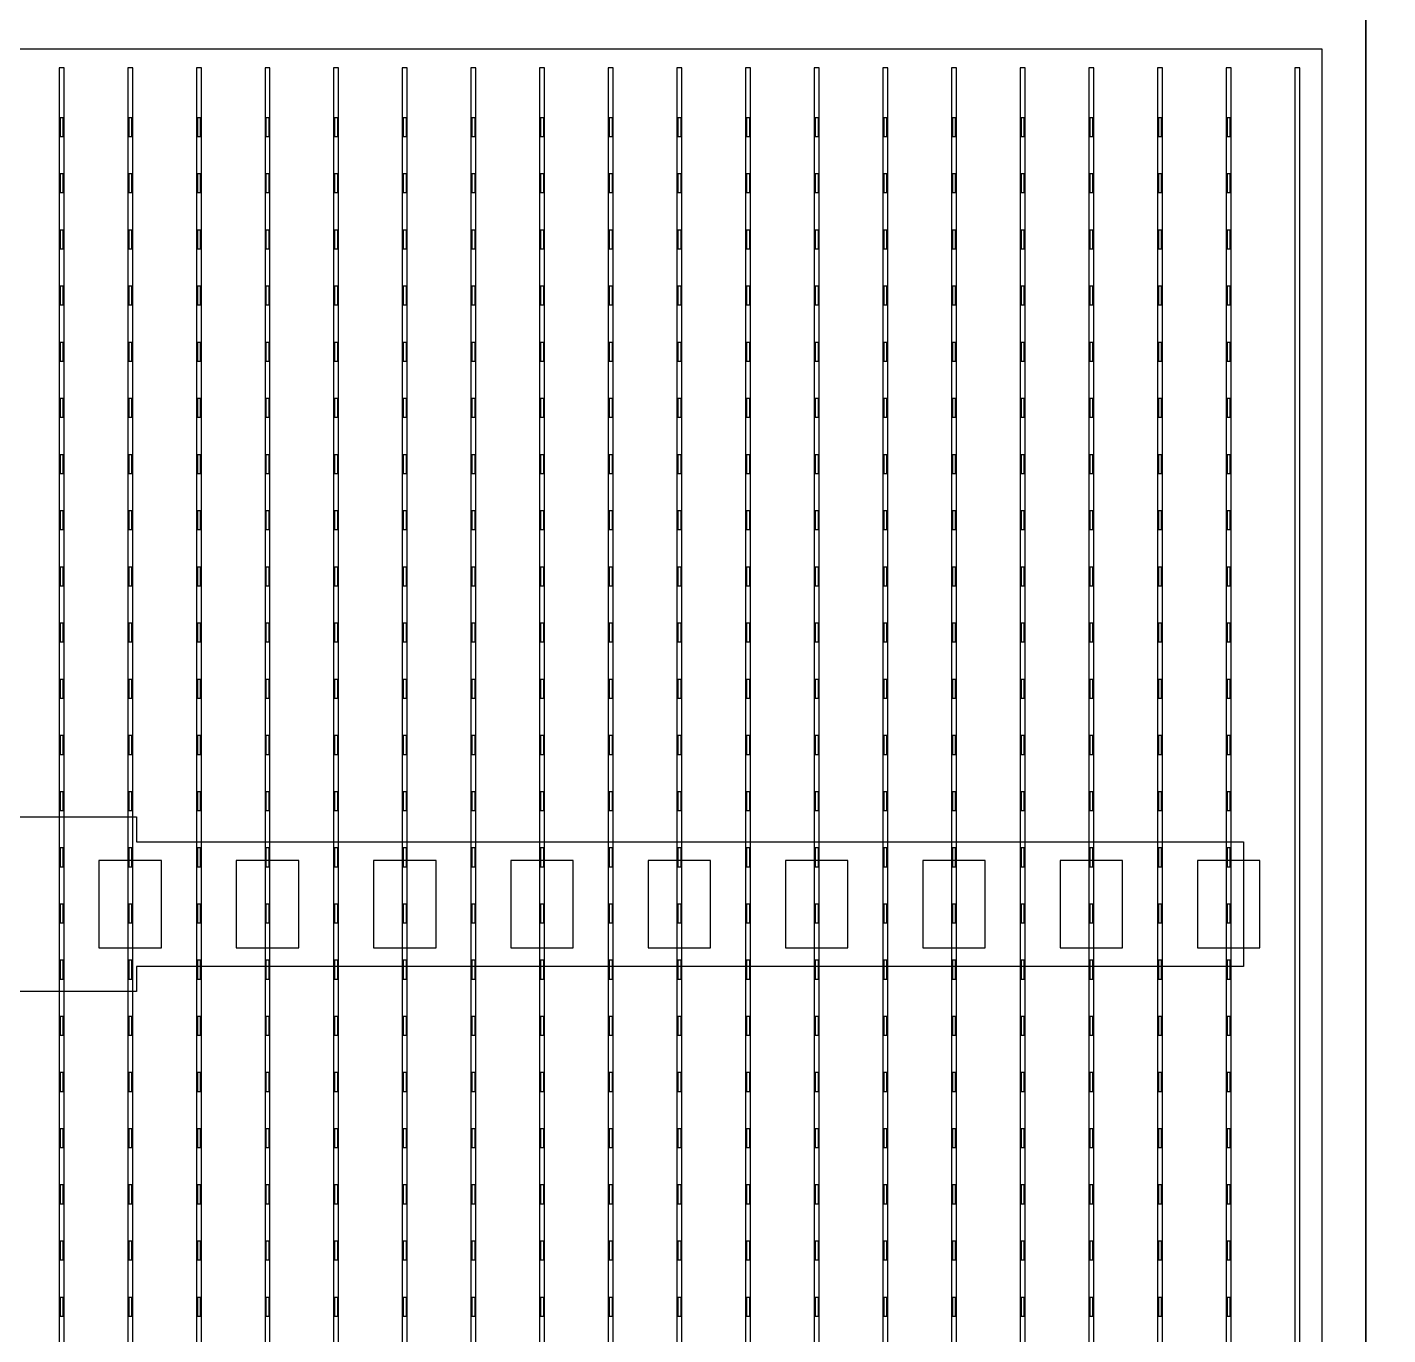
# Model space of a CAD drawing. Header units: millimetres. Extents: x -18 to 142, y -7 to 153.
# Drawn here: x 93.25 to 104.14, y 51.55 to 62.02 of the extents above; entities that cross this region are included whole.
import ezdxf

# ---------------------------------------------------------------- set-up
doc = ezdxf.new("R2010")
doc.units = ezdxf.units.MM
for name, color, linetype in [('BUSBARS', 3, 'Continuous'), ('CELLS', 5, 'Continuous'), ('CONTACT_PADS', 2, 'Continuous'), ('DICING', 4, 'Continuous'), ('FINGERS', 1, 'Continuous'), ('INSULATION', 2, 'Continuous')]:
    doc.layers.add(name, color=color, linetype=linetype)

msp = doc.modelspace()

# ---------------------------------------------------------------- linework, layer by layer
at = {"layer": 'BUSBARS'}
msp.add_lwpolyline([(102.99, 55.5), (102.99, 54.5), (94.12, 54.5), (94.12, 54.3), (92.92, 54.3), (92.92, 54.5), (84.05, 54.5), (84.05, 55.5), (92.92, 55.5), (92.92, 55.7), (94.12, 55.7), (94.12, 55.5), (102.99, 55.5)], close=True, dxfattribs=at)
at = {"layer": 'CELLS'}
for points in [[(103.97, 41.3), (103.97, 62.2), (83.07, 62.2), (83.07, 41.3), (103.97, 41.3)], [(124.87, 41.3), (124.87, 62.2), (103.97, 62.2), (103.97, 41.3), (124.87, 41.3)]]:
    msp.add_lwpolyline(points, close=True, dxfattribs=at)
at = {"layer": 'CONTACT_PADS'}
for points in [[(93.533, 61.15), (93.533, 61.3), (93.508, 61.3), (93.508, 61.15), (93.533, 61.15)], [(94.083, 61.15), (94.083, 61.3), (94.058, 61.3), (94.058, 61.15), (94.083, 61.15)], [(94.633, 61.15), (94.633, 61.3), (94.608, 61.3), (94.608, 61.15), (94.633, 61.15)], [(95.183, 61.15), (95.183, 61.3), (95.158, 61.3), (95.158, 61.15), (95.183, 61.15)], [(95.733, 61.15), (95.733, 61.3), (95.708, 61.3), (95.708, 61.15), (95.733, 61.15)], [(96.283, 61.15), (96.283, 61.3), (96.258, 61.3), (96.258, 61.15), (96.283, 61.15)], [(96.833, 61.15), (96.833, 61.3), (96.808, 61.3), (96.808, 61.15), (96.833, 61.15)], [(97.383, 61.15), (97.383, 61.3), (97.358, 61.3), (97.358, 61.15), (97.383, 61.15)], [(97.933, 61.15), (97.933, 61.3), (97.908, 61.3), (97.908, 61.15), (97.933, 61.15)], [(98.483, 61.15), (98.483, 61.3), (98.458, 61.3), (98.458, 61.15), (98.483, 61.15)], [(99.033, 61.15), (99.033, 61.3), (99.008, 61.3), (99.008, 61.15), (99.033, 61.15)], [(99.583, 61.15), (99.583, 61.3), (99.558, 61.3), (99.558, 61.15), (99.583, 61.15)], [(100.133, 61.15), (100.133, 61.3), (100.108, 61.3), (100.108, 61.15), (100.133, 61.15)], [(100.683, 61.15), (100.683, 61.3), (100.658, 61.3), (100.658, 61.15), (100.683, 61.15)], [(101.233, 61.15), (101.233, 61.3), (101.208, 61.3), (101.208, 61.15), (101.233, 61.15)], [(101.783, 61.15), (101.783, 61.3), (101.758, 61.3), (101.758, 61.15), (101.783, 61.15)], [(102.333, 61.15), (102.333, 61.3), (102.308, 61.3), (102.308, 61.15), (102.333, 61.15)], [(102.883, 61.15), (102.883, 61.3), (102.858, 61.3), (102.858, 61.15), (102.883, 61.15)], [(93.533, 60.7), (93.533, 60.85), (93.508, 60.85), (93.508, 60.7), (93.533, 60.7)], [(94.083, 60.7), (94.083, 60.85), (94.058, 60.85), (94.058, 60.7), (94.083, 60.7)], [(94.633, 60.7), (94.633, 60.85), (94.608, 60.85), (94.608, 60.7), (94.633, 60.7)], [(95.183, 60.7), (95.183, 60.85), (95.158, 60.85), (95.158, 60.7), (95.183, 60.7)], [(95.733, 60.7), (95.733, 60.85), (95.708, 60.85), (95.708, 60.7), (95.733, 60.7)], [(96.283, 60.7), (96.283, 60.85), (96.258, 60.85), (96.258, 60.7), (96.283, 60.7)], [(96.833, 60.7), (96.833, 60.85), (96.808, 60.85), (96.808, 60.7), (96.833, 60.7)], [(97.383, 60.7), (97.383, 60.85), (97.358, 60.85), (97.358, 60.7), (97.383, 60.7)], [(97.933, 60.7), (97.933, 60.85), (97.908, 60.85), (97.908, 60.7), (97.933, 60.7)], [(98.483, 60.7), (98.483, 60.85), (98.458, 60.85), (98.458, 60.7), (98.483, 60.7)], [(99.033, 60.7), (99.033, 60.85), (99.008, 60.85), (99.008, 60.7), (99.033, 60.7)], [(99.583, 60.7), (99.583, 60.85), (99.558, 60.85), (99.558, 60.7), (99.583, 60.7)], [(100.133, 60.7), (100.133, 60.85), (100.108, 60.85), (100.108, 60.7), (100.133, 60.7)], [(100.683, 60.7), (100.683, 60.85), (100.658, 60.85), (100.658, 60.7), (100.683, 60.7)], [(101.233, 60.7), (101.233, 60.85), (101.208, 60.85), (101.208, 60.7), (101.233, 60.7)], [(101.783, 60.7), (101.783, 60.85), (101.758, 60.85), (101.758, 60.7), (101.783, 60.7)], [(102.333, 60.7), (102.333, 60.85), (102.308, 60.85), (102.308, 60.7), (102.333, 60.7)], [(102.883, 60.7), (102.883, 60.85), (102.858, 60.85), (102.858, 60.7), (102.883, 60.7)], [(93.533, 60.25), (93.533, 60.4), (93.508, 60.4), (93.508, 60.25), (93.533, 60.25)], [(94.083, 60.25), (94.083, 60.4), (94.058, 60.4), (94.058, 60.25), (94.083, 60.25)], [(94.633, 60.25), (94.633, 60.4), (94.608, 60.4), (94.608, 60.25), (94.633, 60.25)], [(95.183, 60.25), (95.183, 60.4), (95.158, 60.4), (95.158, 60.25), (95.183, 60.25)], [(95.733, 60.25), (95.733, 60.4), (95.708, 60.4), (95.708, 60.25), (95.733, 60.25)], [(96.283, 60.25), (96.283, 60.4), (96.258, 60.4), (96.258, 60.25), (96.283, 60.25)], [(96.833, 60.25), (96.833, 60.4), (96.808, 60.4), (96.808, 60.25), (96.833, 60.25)], [(97.383, 60.25), (97.383, 60.4), (97.358, 60.4), (97.358, 60.25), (97.383, 60.25)], [(97.933, 60.25), (97.933, 60.4), (97.908, 60.4), (97.908, 60.25), (97.933, 60.25)], [(98.483, 60.25), (98.483, 60.4), (98.458, 60.4), (98.458, 60.25), (98.483, 60.25)], [(99.033, 60.25), (99.033, 60.4), (99.008, 60.4), (99.008, 60.25), (99.033, 60.25)], [(99.583, 60.25), (99.583, 60.4), (99.558, 60.4), (99.558, 60.25), (99.583, 60.25)], [(100.133, 60.25), (100.133, 60.4), (100.108, 60.4), (100.108, 60.25), (100.133, 60.25)], [(100.683, 60.25), (100.683, 60.4), (100.658, 60.4), (100.658, 60.25), (100.683, 60.25)], [(101.233, 60.25), (101.233, 60.4), (101.208, 60.4), (101.208, 60.25), (101.233, 60.25)], [(101.783, 60.25), (101.783, 60.4), (101.758, 60.4), (101.758, 60.25), (101.783, 60.25)], [(102.333, 60.25), (102.333, 60.4), (102.308, 60.4), (102.308, 60.25), (102.333, 60.25)], [(102.883, 60.25), (102.883, 60.4), (102.858, 60.4), (102.858, 60.25), (102.883, 60.25)], [(93.533, 59.8), (93.533, 59.95), (93.508, 59.95), (93.508, 59.8), (93.533, 59.8)], [(94.083, 59.8), (94.083, 59.95), (94.058, 59.95), (94.058, 59.8), (94.083, 59.8)], [(94.633, 59.8), (94.633, 59.95), (94.608, 59.95), (94.608, 59.8), (94.633, 59.8)], [(95.183, 59.8), (95.183, 59.95), (95.158, 59.95), (95.158, 59.8), (95.183, 59.8)], [(95.733, 59.8), (95.733, 59.95), (95.708, 59.95), (95.708, 59.8), (95.733, 59.8)], [(96.283, 59.8), (96.283, 59.95), (96.258, 59.95), (96.258, 59.8), (96.283, 59.8)], [(96.833, 59.8), (96.833, 59.95), (96.808, 59.95), (96.808, 59.8), (96.833, 59.8)], [(97.383, 59.8), (97.383, 59.95), (97.358, 59.95), (97.358, 59.8), (97.383, 59.8)], [(97.933, 59.8), (97.933, 59.95), (97.908, 59.95), (97.908, 59.8), (97.933, 59.8)], [(98.483, 59.8), (98.483, 59.95), (98.458, 59.95), (98.458, 59.8), (98.483, 59.8)], [(99.033, 59.8), (99.033, 59.95), (99.008, 59.95), (99.008, 59.8), (99.033, 59.8)], [(99.583, 59.8), (99.583, 59.95), (99.558, 59.95), (99.558, 59.8), (99.583, 59.8)], [(100.133, 59.8), (100.133, 59.95), (100.108, 59.95), (100.108, 59.8), (100.133, 59.8)], [(100.683, 59.8), (100.683, 59.95), (100.658, 59.95), (100.658, 59.8), (100.683, 59.8)], [(101.233, 59.8), (101.233, 59.95), (101.208, 59.95), (101.208, 59.8), (101.233, 59.8)], [(101.783, 59.8), (101.783, 59.95), (101.758, 59.95), (101.758, 59.8), (101.783, 59.8)], [(102.333, 59.8), (102.333, 59.95), (102.308, 59.95), (102.308, 59.8), (102.333, 59.8)], [(102.883, 59.8), (102.883, 59.95), (102.858, 59.95), (102.858, 59.8), (102.883, 59.8)], [(93.533, 59.35), (93.533, 59.5), (93.508, 59.5), (93.508, 59.35), (93.533, 59.35)], [(94.083, 59.35), (94.083, 59.5), (94.058, 59.5), (94.058, 59.35), (94.083, 59.35)], [(94.633, 59.35), (94.633, 59.5), (94.608, 59.5), (94.608, 59.35), (94.633, 59.35)], [(95.183, 59.35), (95.183, 59.5), (95.158, 59.5), (95.158, 59.35), (95.183, 59.35)], [(95.733, 59.35), (95.733, 59.5), (95.708, 59.5), (95.708, 59.35), (95.733, 59.35)], [(96.283, 59.35), (96.283, 59.5), (96.258, 59.5), (96.258, 59.35), (96.283, 59.35)], [(96.833, 59.35), (96.833, 59.5), (96.808, 59.5), (96.808, 59.35), (96.833, 59.35)], [(97.383, 59.35), (97.383, 59.5), (97.358, 59.5), (97.358, 59.35), (97.383, 59.35)], [(97.933, 59.35), (97.933, 59.5), (97.908, 59.5), (97.908, 59.35), (97.933, 59.35)], [(98.483, 59.35), (98.483, 59.5), (98.458, 59.5), (98.458, 59.35), (98.483, 59.35)], [(99.033, 59.35), (99.033, 59.5), (99.008, 59.5), (99.008, 59.35), (99.033, 59.35)], [(99.583, 59.35), (99.583, 59.5), (99.558, 59.5), (99.558, 59.35), (99.583, 59.35)], [(100.133, 59.35), (100.133, 59.5), (100.108, 59.5), (100.108, 59.35), (100.133, 59.35)], [(100.683, 59.35), (100.683, 59.5), (100.658, 59.5), (100.658, 59.35), (100.683, 59.35)], [(101.233, 59.35), (101.233, 59.5), (101.208, 59.5), (101.208, 59.35), (101.233, 59.35)], [(101.783, 59.35), (101.783, 59.5), (101.758, 59.5), (101.758, 59.35), (101.783, 59.35)], [(102.333, 59.35), (102.333, 59.5), (102.308, 59.5), (102.308, 59.35), (102.333, 59.35)], [(102.883, 59.35), (102.883, 59.5), (102.858, 59.5), (102.858, 59.35), (102.883, 59.35)], [(93.533, 58.9), (93.533, 59.05), (93.508, 59.05), (93.508, 58.9), (93.533, 58.9)], [(94.083, 58.9), (94.083, 59.05), (94.058, 59.05), (94.058, 58.9), (94.083, 58.9)], [(94.633, 58.9), (94.633, 59.05), (94.608, 59.05), (94.608, 58.9), (94.633, 58.9)], [(95.183, 58.9), (95.183, 59.05), (95.158, 59.05), (95.158, 58.9), (95.183, 58.9)], [(95.733, 58.9), (95.733, 59.05), (95.708, 59.05), (95.708, 58.9), (95.733, 58.9)], [(96.283, 58.9), (96.283, 59.05), (96.258, 59.05), (96.258, 58.9), (96.283, 58.9)], [(96.833, 58.9), (96.833, 59.05), (96.808, 59.05), (96.808, 58.9), (96.833, 58.9)], [(97.383, 58.9), (97.383, 59.05), (97.358, 59.05), (97.358, 58.9), (97.383, 58.9)], [(97.933, 58.9), (97.933, 59.05), (97.908, 59.05), (97.908, 58.9), (97.933, 58.9)], [(98.483, 58.9), (98.483, 59.05), (98.458, 59.05), (98.458, 58.9), (98.483, 58.9)], [(99.033, 58.9), (99.033, 59.05), (99.008, 59.05), (99.008, 58.9), (99.033, 58.9)], [(99.583, 58.9), (99.583, 59.05), (99.558, 59.05), (99.558, 58.9), (99.583, 58.9)], [(100.133, 58.9), (100.133, 59.05), (100.108, 59.05), (100.108, 58.9), (100.133, 58.9)], [(100.683, 58.9), (100.683, 59.05), (100.658, 59.05), (100.658, 58.9), (100.683, 58.9)], [(101.233, 58.9), (101.233, 59.05), (101.208, 59.05), (101.208, 58.9), (101.233, 58.9)], [(101.783, 58.9), (101.783, 59.05), (101.758, 59.05), (101.758, 58.9), (101.783, 58.9)], [(102.333, 58.9), (102.333, 59.05), (102.308, 59.05), (102.308, 58.9), (102.333, 58.9)], [(102.883, 58.9), (102.883, 59.05), (102.858, 59.05), (102.858, 58.9), (102.883, 58.9)], [(93.533, 58.45), (93.533, 58.6), (93.508, 58.6), (93.508, 58.45), (93.533, 58.45)], [(94.083, 58.45), (94.083, 58.6), (94.058, 58.6), (94.058, 58.45), (94.083, 58.45)], [(94.633, 58.45), (94.633, 58.6), (94.608, 58.6), (94.608, 58.45), (94.633, 58.45)], [(95.183, 58.45), (95.183, 58.6), (95.158, 58.6), (95.158, 58.45), (95.183, 58.45)], [(95.733, 58.45), (95.733, 58.6), (95.708, 58.6), (95.708, 58.45), (95.733, 58.45)], [(96.283, 58.45), (96.283, 58.6), (96.258, 58.6), (96.258, 58.45), (96.283, 58.45)], [(96.833, 58.45), (96.833, 58.6), (96.808, 58.6), (96.808, 58.45), (96.833, 58.45)], [(97.383, 58.45), (97.383, 58.6), (97.358, 58.6), (97.358, 58.45), (97.383, 58.45)], [(97.933, 58.45), (97.933, 58.6), (97.908, 58.6), (97.908, 58.45), (97.933, 58.45)], [(98.483, 58.45), (98.483, 58.6), (98.458, 58.6), (98.458, 58.45), (98.483, 58.45)], [(99.033, 58.45), (99.033, 58.6), (99.008, 58.6), (99.008, 58.45), (99.033, 58.45)], [(99.583, 58.45), (99.583, 58.6), (99.558, 58.6), (99.558, 58.45), (99.583, 58.45)], [(100.133, 58.45), (100.133, 58.6), (100.108, 58.6), (100.108, 58.45), (100.133, 58.45)], [(100.683, 58.45), (100.683, 58.6), (100.658, 58.6), (100.658, 58.45), (100.683, 58.45)], [(101.233, 58.45), (101.233, 58.6), (101.208, 58.6), (101.208, 58.45), (101.233, 58.45)], [(101.783, 58.45), (101.783, 58.6), (101.758, 58.6), (101.758, 58.45), (101.783, 58.45)], [(102.333, 58.45), (102.333, 58.6), (102.308, 58.6), (102.308, 58.45), (102.333, 58.45)], [(102.883, 58.45), (102.883, 58.6), (102.858, 58.6), (102.858, 58.45), (102.883, 58.45)], [(93.533, 58), (93.533, 58.15), (93.508, 58.15), (93.508, 58), (93.533, 58)], [(94.083, 58), (94.083, 58.15), (94.058, 58.15), (94.058, 58), (94.083, 58)], [(94.633, 58), (94.633, 58.15), (94.608, 58.15), (94.608, 58), (94.633, 58)], [(95.183, 58), (95.183, 58.15), (95.158, 58.15), (95.158, 58), (95.183, 58)], [(95.733, 58), (95.733, 58.15), (95.708, 58.15), (95.708, 58), (95.733, 58)], [(96.283, 58), (96.283, 58.15), (96.258, 58.15), (96.258, 58), (96.283, 58)], [(96.833, 58), (96.833, 58.15), (96.808, 58.15), (96.808, 58), (96.833, 58)], [(97.383, 58), (97.383, 58.15), (97.358, 58.15), (97.358, 58), (97.383, 58)], [(97.933, 58), (97.933, 58.15), (97.908, 58.15), (97.908, 58), (97.933, 58)], [(98.483, 58), (98.483, 58.15), (98.458, 58.15), (98.458, 58), (98.483, 58)], [(99.033, 58), (99.033, 58.15), (99.008, 58.15), (99.008, 58), (99.033, 58)], [(99.583, 58), (99.583, 58.15), (99.558, 58.15), (99.558, 58), (99.583, 58)], [(100.133, 58), (100.133, 58.15), (100.108, 58.15), (100.108, 58), (100.133, 58)], [(100.683, 58), (100.683, 58.15), (100.658, 58.15), (100.658, 58), (100.683, 58)], [(101.233, 58), (101.233, 58.15), (101.208, 58.15), (101.208, 58), (101.233, 58)], [(101.783, 58), (101.783, 58.15), (101.758, 58.15), (101.758, 58), (101.783, 58)], [(102.333, 58), (102.333, 58.15), (102.308, 58.15), (102.308, 58), (102.333, 58)], [(102.883, 58), (102.883, 58.15), (102.858, 58.15), (102.858, 58), (102.883, 58)], [(93.533, 57.55), (93.533, 57.7), (93.508, 57.7), (93.508, 57.55), (93.533, 57.55)], [(94.083, 57.55), (94.083, 57.7), (94.058, 57.7), (94.058, 57.55), (94.083, 57.55)], [(94.633, 57.55), (94.633, 57.7), (94.608, 57.7), (94.608, 57.55), (94.633, 57.55)], [(95.183, 57.55), (95.183, 57.7), (95.158, 57.7), (95.158, 57.55), (95.183, 57.55)], [(95.733, 57.55), (95.733, 57.7), (95.708, 57.7), (95.708, 57.55), (95.733, 57.55)], [(96.283, 57.55), (96.283, 57.7), (96.258, 57.7), (96.258, 57.55), (96.283, 57.55)], [(96.833, 57.55), (96.833, 57.7), (96.808, 57.7), (96.808, 57.55), (96.833, 57.55)], [(97.383, 57.55), (97.383, 57.7), (97.358, 57.7), (97.358, 57.55), (97.383, 57.55)], [(97.933, 57.55), (97.933, 57.7), (97.908, 57.7), (97.908, 57.55), (97.933, 57.55)], [(98.483, 57.55), (98.483, 57.7), (98.458, 57.7), (98.458, 57.55), (98.483, 57.55)], [(99.033, 57.55), (99.033, 57.7), (99.008, 57.7), (99.008, 57.55), (99.033, 57.55)], [(99.583, 57.55), (99.583, 57.7), (99.558, 57.7), (99.558, 57.55), (99.583, 57.55)], [(100.133, 57.55), (100.133, 57.7), (100.108, 57.7), (100.108, 57.55), (100.133, 57.55)], [(100.683, 57.55), (100.683, 57.7), (100.658, 57.7), (100.658, 57.55), (100.683, 57.55)], [(101.233, 57.55), (101.233, 57.7), (101.208, 57.7), (101.208, 57.55), (101.233, 57.55)], [(101.783, 57.55), (101.783, 57.7), (101.758, 57.7), (101.758, 57.55), (101.783, 57.55)], [(102.333, 57.55), (102.333, 57.7), (102.308, 57.7), (102.308, 57.55), (102.333, 57.55)], [(102.883, 57.55), (102.883, 57.7), (102.858, 57.7), (102.858, 57.55), (102.883, 57.55)], [(93.533, 57.1), (93.533, 57.25), (93.508, 57.25), (93.508, 57.1), (93.533, 57.1)], [(94.083, 57.1), (94.083, 57.25), (94.058, 57.25), (94.058, 57.1), (94.083, 57.1)], [(94.633, 57.1), (94.633, 57.25), (94.608, 57.25), (94.608, 57.1), (94.633, 57.1)], [(95.183, 57.1), (95.183, 57.25), (95.158, 57.25), (95.158, 57.1), (95.183, 57.1)], [(95.733, 57.1), (95.733, 57.25), (95.708, 57.25), (95.708, 57.1), (95.733, 57.1)], [(96.283, 57.1), (96.283, 57.25), (96.258, 57.25), (96.258, 57.1), (96.283, 57.1)], [(96.833, 57.1), (96.833, 57.25), (96.808, 57.25), (96.808, 57.1), (96.833, 57.1)], [(97.383, 57.1), (97.383, 57.25), (97.358, 57.25), (97.358, 57.1), (97.383, 57.1)], [(97.933, 57.1), (97.933, 57.25), (97.908, 57.25), (97.908, 57.1), (97.933, 57.1)], [(98.483, 57.1), (98.483, 57.25), (98.458, 57.25), (98.458, 57.1), (98.483, 57.1)], [(99.033, 57.1), (99.033, 57.25), (99.008, 57.25), (99.008, 57.1), (99.033, 57.1)], [(99.583, 57.1), (99.583, 57.25), (99.558, 57.25), (99.558, 57.1), (99.583, 57.1)], [(100.133, 57.1), (100.133, 57.25), (100.108, 57.25), (100.108, 57.1), (100.133, 57.1)], [(100.683, 57.1), (100.683, 57.25), (100.658, 57.25), (100.658, 57.1), (100.683, 57.1)], [(101.233, 57.1), (101.233, 57.25), (101.208, 57.25), (101.208, 57.1), (101.233, 57.1)], [(101.783, 57.1), (101.783, 57.25), (101.758, 57.25), (101.758, 57.1), (101.783, 57.1)], [(102.333, 57.1), (102.333, 57.25), (102.308, 57.25), (102.308, 57.1), (102.333, 57.1)], [(102.883, 57.1), (102.883, 57.25), (102.858, 57.25), (102.858, 57.1), (102.883, 57.1)], [(93.533, 56.65), (93.533, 56.8), (93.508, 56.8), (93.508, 56.65), (93.533, 56.65)], [(94.083, 56.65), (94.083, 56.8), (94.058, 56.8), (94.058, 56.65), (94.083, 56.65)], [(94.633, 56.65), (94.633, 56.8), (94.608, 56.8), (94.608, 56.65), (94.633, 56.65)], [(95.183, 56.65), (95.183, 56.8), (95.158, 56.8), (95.158, 56.65), (95.183, 56.65)], [(95.733, 56.65), (95.733, 56.8), (95.708, 56.8), (95.708, 56.65), (95.733, 56.65)], [(96.283, 56.65), (96.283, 56.8), (96.258, 56.8), (96.258, 56.65), (96.283, 56.65)], [(96.833, 56.65), (96.833, 56.8), (96.808, 56.8), (96.808, 56.65), (96.833, 56.65)], [(97.383, 56.65), (97.383, 56.8), (97.358, 56.8), (97.358, 56.65), (97.383, 56.65)], [(97.933, 56.65), (97.933, 56.8), (97.908, 56.8), (97.908, 56.65), (97.933, 56.65)], [(98.483, 56.65), (98.483, 56.8), (98.458, 56.8), (98.458, 56.65), (98.483, 56.65)], [(99.033, 56.65), (99.033, 56.8), (99.008, 56.8), (99.008, 56.65), (99.033, 56.65)], [(99.583, 56.65), (99.583, 56.8), (99.558, 56.8), (99.558, 56.65), (99.583, 56.65)], [(100.133, 56.65), (100.133, 56.8), (100.108, 56.8), (100.108, 56.65), (100.133, 56.65)], [(100.683, 56.65), (100.683, 56.8), (100.658, 56.8), (100.658, 56.65), (100.683, 56.65)], [(101.233, 56.65), (101.233, 56.8), (101.208, 56.8), (101.208, 56.65), (101.233, 56.65)], [(101.783, 56.65), (101.783, 56.8), (101.758, 56.8), (101.758, 56.65), (101.783, 56.65)], [(102.333, 56.65), (102.333, 56.8), (102.308, 56.8), (102.308, 56.65), (102.333, 56.65)], [(102.883, 56.65), (102.883, 56.8), (102.858, 56.8), (102.858, 56.65), (102.883, 56.65)], [(93.533, 56.2), (93.533, 56.35), (93.508, 56.35), (93.508, 56.2), (93.533, 56.2)], [(94.083, 56.2), (94.083, 56.35), (94.058, 56.35), (94.058, 56.2), (94.083, 56.2)], [(94.633, 56.2), (94.633, 56.35), (94.608, 56.35), (94.608, 56.2), (94.633, 56.2)], [(95.183, 56.2), (95.183, 56.35), (95.158, 56.35), (95.158, 56.2), (95.183, 56.2)], [(95.733, 56.2), (95.733, 56.35), (95.708, 56.35), (95.708, 56.2), (95.733, 56.2)], [(96.283, 56.2), (96.283, 56.35), (96.258, 56.35), (96.258, 56.2), (96.283, 56.2)], [(96.833, 56.2), (96.833, 56.35), (96.808, 56.35), (96.808, 56.2), (96.833, 56.2)], [(97.383, 56.2), (97.383, 56.35), (97.358, 56.35), (97.358, 56.2), (97.383, 56.2)], [(97.933, 56.2), (97.933, 56.35), (97.908, 56.35), (97.908, 56.2), (97.933, 56.2)], [(98.483, 56.2), (98.483, 56.35), (98.458, 56.35), (98.458, 56.2), (98.483, 56.2)], [(99.033, 56.2), (99.033, 56.35), (99.008, 56.35), (99.008, 56.2), (99.033, 56.2)], [(99.583, 56.2), (99.583, 56.35), (99.558, 56.35), (99.558, 56.2), (99.583, 56.2)], [(100.133, 56.2), (100.133, 56.35), (100.108, 56.35), (100.108, 56.2), (100.133, 56.2)], [(100.683, 56.2), (100.683, 56.35), (100.658, 56.35), (100.658, 56.2), (100.683, 56.2)], [(101.233, 56.2), (101.233, 56.35), (101.208, 56.35), (101.208, 56.2), (101.233, 56.2)], [(101.783, 56.2), (101.783, 56.35), (101.758, 56.35), (101.758, 56.2), (101.783, 56.2)], [(102.333, 56.2), (102.333, 56.35), (102.308, 56.35), (102.308, 56.2), (102.333, 56.2)], [(102.883, 56.2), (102.883, 56.35), (102.858, 56.35), (102.858, 56.2), (102.883, 56.2)], [(93.533, 55.75), (93.533, 55.9), (93.508, 55.9), (93.508, 55.75), (93.533, 55.75)], [(94.083, 55.75), (94.083, 55.9), (94.058, 55.9), (94.058, 55.75), (94.083, 55.75)], [(94.633, 55.75), (94.633, 55.9), (94.608, 55.9), (94.608, 55.75), (94.633, 55.75)], [(95.183, 55.75), (95.183, 55.9), (95.158, 55.9), (95.158, 55.75), (95.183, 55.75)], [(95.733, 55.75), (95.733, 55.9), (95.708, 55.9), (95.708, 55.75), (95.733, 55.75)], [(96.283, 55.75), (96.283, 55.9), (96.258, 55.9), (96.258, 55.75), (96.283, 55.75)], [(96.833, 55.75), (96.833, 55.9), (96.808, 55.9), (96.808, 55.75), (96.833, 55.75)], [(97.383, 55.75), (97.383, 55.9), (97.358, 55.9), (97.358, 55.75), (97.383, 55.75)], [(97.933, 55.75), (97.933, 55.9), (97.908, 55.9), (97.908, 55.75), (97.933, 55.75)], [(98.483, 55.75), (98.483, 55.9), (98.458, 55.9), (98.458, 55.75), (98.483, 55.75)], [(99.033, 55.75), (99.033, 55.9), (99.008, 55.9), (99.008, 55.75), (99.033, 55.75)], [(99.583, 55.75), (99.583, 55.9), (99.558, 55.9), (99.558, 55.75), (99.583, 55.75)], [(100.133, 55.75), (100.133, 55.9), (100.108, 55.9), (100.108, 55.75), (100.133, 55.75)], [(100.683, 55.75), (100.683, 55.9), (100.658, 55.9), (100.658, 55.75), (100.683, 55.75)], [(101.233, 55.75), (101.233, 55.9), (101.208, 55.9), (101.208, 55.75), (101.233, 55.75)], [(101.783, 55.75), (101.783, 55.9), (101.758, 55.9), (101.758, 55.75), (101.783, 55.75)], [(102.333, 55.75), (102.333, 55.9), (102.308, 55.9), (102.308, 55.75), (102.333, 55.75)], [(102.883, 55.75), (102.883, 55.9), (102.858, 55.9), (102.858, 55.75), (102.883, 55.75)], [(93.533, 55.3), (93.533, 55.45), (93.508, 55.45), (93.508, 55.3), (93.533, 55.3)], [(94.083, 55.3), (94.083, 55.45), (94.058, 55.45), (94.058, 55.3), (94.083, 55.3)], [(94.633, 55.3), (94.633, 55.45), (94.608, 55.45), (94.608, 55.3), (94.633, 55.3)], [(95.183, 55.3), (95.183, 55.45), (95.158, 55.45), (95.158, 55.3), (95.183, 55.3)], [(95.733, 55.3), (95.733, 55.45), (95.708, 55.45), (95.708, 55.3), (95.733, 55.3)], [(96.283, 55.3), (96.283, 55.45), (96.258, 55.45), (96.258, 55.3), (96.283, 55.3)], [(96.833, 55.3), (96.833, 55.45), (96.808, 55.45), (96.808, 55.3), (96.833, 55.3)], [(97.383, 55.3), (97.383, 55.45), (97.358, 55.45), (97.358, 55.3), (97.383, 55.3)], [(97.933, 55.3), (97.933, 55.45), (97.908, 55.45), (97.908, 55.3), (97.933, 55.3)], [(98.483, 55.3), (98.483, 55.45), (98.458, 55.45), (98.458, 55.3), (98.483, 55.3)], [(99.033, 55.3), (99.033, 55.45), (99.008, 55.45), (99.008, 55.3), (99.033, 55.3)], [(99.583, 55.3), (99.583, 55.45), (99.558, 55.45), (99.558, 55.3), (99.583, 55.3)], [(100.133, 55.3), (100.133, 55.45), (100.108, 55.45), (100.108, 55.3), (100.133, 55.3)], [(100.683, 55.3), (100.683, 55.45), (100.658, 55.45), (100.658, 55.3), (100.683, 55.3)], [(101.233, 55.3), (101.233, 55.45), (101.208, 55.45), (101.208, 55.3), (101.233, 55.3)], [(101.783, 55.3), (101.783, 55.45), (101.758, 55.45), (101.758, 55.3), (101.783, 55.3)], [(102.333, 55.3), (102.333, 55.45), (102.308, 55.45), (102.308, 55.3), (102.333, 55.3)], [(102.883, 55.3), (102.883, 55.45), (102.858, 55.45), (102.858, 55.3), (102.883, 55.3)], [(93.533, 54.85), (93.533, 55), (93.508, 55), (93.508, 54.85), (93.533, 54.85)], [(94.083, 54.85), (94.083, 55), (94.058, 55), (94.058, 54.85), (94.083, 54.85)], [(94.633, 54.85), (94.633, 55), (94.608, 55), (94.608, 54.85), (94.633, 54.85)], [(95.183, 54.85), (95.183, 55), (95.158, 55), (95.158, 54.85), (95.183, 54.85)], [(95.733, 54.85), (95.733, 55), (95.708, 55), (95.708, 54.85), (95.733, 54.85)], [(96.283, 54.85), (96.283, 55), (96.258, 55), (96.258, 54.85), (96.283, 54.85)], [(96.833, 54.85), (96.833, 55), (96.808, 55), (96.808, 54.85), (96.833, 54.85)], [(97.383, 54.85), (97.383, 55), (97.358, 55), (97.358, 54.85), (97.383, 54.85)], [(97.933, 54.85), (97.933, 55), (97.908, 55), (97.908, 54.85), (97.933, 54.85)], [(98.483, 54.85), (98.483, 55), (98.458, 55), (98.458, 54.85), (98.483, 54.85)], [(99.033, 54.85), (99.033, 55), (99.008, 55), (99.008, 54.85), (99.033, 54.85)], [(99.583, 54.85), (99.583, 55), (99.558, 55), (99.558, 54.85), (99.583, 54.85)], [(100.133, 54.85), (100.133, 55), (100.108, 55), (100.108, 54.85), (100.133, 54.85)], [(100.683, 54.85), (100.683, 55), (100.658, 55), (100.658, 54.85), (100.683, 54.85)], [(101.233, 54.85), (101.233, 55), (101.208, 55), (101.208, 54.85), (101.233, 54.85)], [(101.783, 54.85), (101.783, 55), (101.758, 55), (101.758, 54.85), (101.783, 54.85)], [(102.333, 54.85), (102.333, 55), (102.308, 55), (102.308, 54.85), (102.333, 54.85)], [(102.883, 54.85), (102.883, 55), (102.858, 55), (102.858, 54.85), (102.883, 54.85)], [(93.533, 54.4), (93.533, 54.55), (93.508, 54.55), (93.508, 54.4), (93.533, 54.4)], [(94.083, 54.4), (94.083, 54.55), (94.058, 54.55), (94.058, 54.4), (94.083, 54.4)], [(94.633, 54.4), (94.633, 54.55), (94.608, 54.55), (94.608, 54.4), (94.633, 54.4)], [(95.183, 54.4), (95.183, 54.55), (95.158, 54.55), (95.158, 54.4), (95.183, 54.4)], [(95.733, 54.4), (95.733, 54.55), (95.708, 54.55), (95.708, 54.4), (95.733, 54.4)], [(96.283, 54.4), (96.283, 54.55), (96.258, 54.55), (96.258, 54.4), (96.283, 54.4)], [(96.833, 54.4), (96.833, 54.55), (96.808, 54.55), (96.808, 54.4), (96.833, 54.4)], [(97.383, 54.4), (97.383, 54.55), (97.358, 54.55), (97.358, 54.4), (97.383, 54.4)], [(97.933, 54.4), (97.933, 54.55), (97.908, 54.55), (97.908, 54.4), (97.933, 54.4)], [(98.483, 54.4), (98.483, 54.55), (98.458, 54.55), (98.458, 54.4), (98.483, 54.4)], [(99.033, 54.4), (99.033, 54.55), (99.008, 54.55), (99.008, 54.4), (99.033, 54.4)], [(99.583, 54.4), (99.583, 54.55), (99.558, 54.55), (99.558, 54.4), (99.583, 54.4)], [(100.133, 54.4), (100.133, 54.55), (100.108, 54.55), (100.108, 54.4), (100.133, 54.4)], [(100.683, 54.4), (100.683, 54.55), (100.658, 54.55), (100.658, 54.4), (100.683, 54.4)], [(101.233, 54.4), (101.233, 54.55), (101.208, 54.55), (101.208, 54.4), (101.233, 54.4)], [(101.783, 54.4), (101.783, 54.55), (101.758, 54.55), (101.758, 54.4), (101.783, 54.4)], [(102.333, 54.4), (102.333, 54.55), (102.308, 54.55), (102.308, 54.4), (102.333, 54.4)], [(102.883, 54.4), (102.883, 54.55), (102.858, 54.55), (102.858, 54.4), (102.883, 54.4)], [(93.533, 53.95), (93.533, 54.1), (93.508, 54.1), (93.508, 53.95), (93.533, 53.95)], [(94.083, 53.95), (94.083, 54.1), (94.058, 54.1), (94.058, 53.95), (94.083, 53.95)], [(94.633, 53.95), (94.633, 54.1), (94.608, 54.1), (94.608, 53.95), (94.633, 53.95)], [(95.183, 53.95), (95.183, 54.1), (95.158, 54.1), (95.158, 53.95), (95.183, 53.95)], [(95.733, 53.95), (95.733, 54.1), (95.708, 54.1), (95.708, 53.95), (95.733, 53.95)], [(96.283, 53.95), (96.283, 54.1), (96.258, 54.1), (96.258, 53.95), (96.283, 53.95)], [(96.833, 53.95), (96.833, 54.1), (96.808, 54.1), (96.808, 53.95), (96.833, 53.95)], [(97.383, 53.95), (97.383, 54.1), (97.358, 54.1), (97.358, 53.95), (97.383, 53.95)], [(97.933, 53.95), (97.933, 54.1), (97.908, 54.1), (97.908, 53.95), (97.933, 53.95)], [(98.483, 53.95), (98.483, 54.1), (98.458, 54.1), (98.458, 53.95), (98.483, 53.95)], [(99.033, 53.95), (99.033, 54.1), (99.008, 54.1), (99.008, 53.95), (99.033, 53.95)], [(99.583, 53.95), (99.583, 54.1), (99.558, 54.1), (99.558, 53.95), (99.583, 53.95)], [(100.133, 53.95), (100.133, 54.1), (100.108, 54.1), (100.108, 53.95), (100.133, 53.95)], [(100.683, 53.95), (100.683, 54.1), (100.658, 54.1), (100.658, 53.95), (100.683, 53.95)], [(101.233, 53.95), (101.233, 54.1), (101.208, 54.1), (101.208, 53.95), (101.233, 53.95)], [(101.783, 53.95), (101.783, 54.1), (101.758, 54.1), (101.758, 53.95), (101.783, 53.95)], [(102.333, 53.95), (102.333, 54.1), (102.308, 54.1), (102.308, 53.95), (102.333, 53.95)], [(102.883, 53.95), (102.883, 54.1), (102.858, 54.1), (102.858, 53.95), (102.883, 53.95)], [(93.533, 53.5), (93.533, 53.65), (93.508, 53.65), (93.508, 53.5), (93.533, 53.5)], [(94.083, 53.5), (94.083, 53.65), (94.058, 53.65), (94.058, 53.5), (94.083, 53.5)], [(94.633, 53.5), (94.633, 53.65), (94.608, 53.65), (94.608, 53.5), (94.633, 53.5)], [(95.183, 53.5), (95.183, 53.65), (95.158, 53.65), (95.158, 53.5), (95.183, 53.5)], [(95.733, 53.5), (95.733, 53.65), (95.708, 53.65), (95.708, 53.5), (95.733, 53.5)], [(96.283, 53.5), (96.283, 53.65), (96.258, 53.65), (96.258, 53.5), (96.283, 53.5)], [(96.833, 53.5), (96.833, 53.65), (96.808, 53.65), (96.808, 53.5), (96.833, 53.5)], [(97.383, 53.5), (97.383, 53.65), (97.358, 53.65), (97.358, 53.5), (97.383, 53.5)], [(97.933, 53.5), (97.933, 53.65), (97.908, 53.65), (97.908, 53.5), (97.933, 53.5)], [(98.483, 53.5), (98.483, 53.65), (98.458, 53.65), (98.458, 53.5), (98.483, 53.5)], [(99.033, 53.5), (99.033, 53.65), (99.008, 53.65), (99.008, 53.5), (99.033, 53.5)], [(99.583, 53.5), (99.583, 53.65), (99.558, 53.65), (99.558, 53.5), (99.583, 53.5)], [(100.133, 53.5), (100.133, 53.65), (100.108, 53.65), (100.108, 53.5), (100.133, 53.5)], [(100.683, 53.5), (100.683, 53.65), (100.658, 53.65), (100.658, 53.5), (100.683, 53.5)], [(101.233, 53.5), (101.233, 53.65), (101.208, 53.65), (101.208, 53.5), (101.233, 53.5)], [(101.783, 53.5), (101.783, 53.65), (101.758, 53.65), (101.758, 53.5), (101.783, 53.5)], [(102.333, 53.5), (102.333, 53.65), (102.308, 53.65), (102.308, 53.5), (102.333, 53.5)], [(102.883, 53.5), (102.883, 53.65), (102.858, 53.65), (102.858, 53.5), (102.883, 53.5)], [(93.533, 53.05), (93.533, 53.2), (93.508, 53.2), (93.508, 53.05), (93.533, 53.05)], [(94.083, 53.05), (94.083, 53.2), (94.058, 53.2), (94.058, 53.05), (94.083, 53.05)], [(94.633, 53.05), (94.633, 53.2), (94.608, 53.2), (94.608, 53.05), (94.633, 53.05)], [(95.183, 53.05), (95.183, 53.2), (95.158, 53.2), (95.158, 53.05), (95.183, 53.05)], [(95.733, 53.05), (95.733, 53.2), (95.708, 53.2), (95.708, 53.05), (95.733, 53.05)], [(96.283, 53.05), (96.283, 53.2), (96.258, 53.2), (96.258, 53.05), (96.283, 53.05)], [(96.833, 53.05), (96.833, 53.2), (96.808, 53.2), (96.808, 53.05), (96.833, 53.05)], [(97.383, 53.05), (97.383, 53.2), (97.358, 53.2), (97.358, 53.05), (97.383, 53.05)], [(97.933, 53.05), (97.933, 53.2), (97.908, 53.2), (97.908, 53.05), (97.933, 53.05)], [(98.483, 53.05), (98.483, 53.2), (98.458, 53.2), (98.458, 53.05), (98.483, 53.05)], [(99.033, 53.05), (99.033, 53.2), (99.008, 53.2), (99.008, 53.05), (99.033, 53.05)], [(99.583, 53.05), (99.583, 53.2), (99.558, 53.2), (99.558, 53.05), (99.583, 53.05)], [(100.133, 53.05), (100.133, 53.2), (100.108, 53.2), (100.108, 53.05), (100.133, 53.05)], [(100.683, 53.05), (100.683, 53.2), (100.658, 53.2), (100.658, 53.05), (100.683, 53.05)], [(101.233, 53.05), (101.233, 53.2), (101.208, 53.2), (101.208, 53.05), (101.233, 53.05)], [(101.783, 53.05), (101.783, 53.2), (101.758, 53.2), (101.758, 53.05), (101.783, 53.05)], [(102.333, 53.05), (102.333, 53.2), (102.308, 53.2), (102.308, 53.05), (102.333, 53.05)], [(102.883, 53.05), (102.883, 53.2), (102.858, 53.2), (102.858, 53.05), (102.883, 53.05)], [(93.533, 52.6), (93.533, 52.75), (93.508, 52.75), (93.508, 52.6), (93.533, 52.6)], [(94.083, 52.6), (94.083, 52.75), (94.058, 52.75), (94.058, 52.6), (94.083, 52.6)], [(94.633, 52.6), (94.633, 52.75), (94.608, 52.75), (94.608, 52.6), (94.633, 52.6)], [(95.183, 52.6), (95.183, 52.75), (95.158, 52.75), (95.158, 52.6), (95.183, 52.6)], [(95.733, 52.6), (95.733, 52.75), (95.708, 52.75), (95.708, 52.6), (95.733, 52.6)], [(96.283, 52.6), (96.283, 52.75), (96.258, 52.75), (96.258, 52.6), (96.283, 52.6)], [(96.833, 52.6), (96.833, 52.75), (96.808, 52.75), (96.808, 52.6), (96.833, 52.6)], [(97.383, 52.6), (97.383, 52.75), (97.358, 52.75), (97.358, 52.6), (97.383, 52.6)], [(97.933, 52.6), (97.933, 52.75), (97.908, 52.75), (97.908, 52.6), (97.933, 52.6)], [(98.483, 52.6), (98.483, 52.75), (98.458, 52.75), (98.458, 52.6), (98.483, 52.6)], [(99.033, 52.6), (99.033, 52.75), (99.008, 52.75), (99.008, 52.6), (99.033, 52.6)], [(99.583, 52.6), (99.583, 52.75), (99.558, 52.75), (99.558, 52.6), (99.583, 52.6)], [(100.133, 52.6), (100.133, 52.75), (100.108, 52.75), (100.108, 52.6), (100.133, 52.6)], [(100.683, 52.6), (100.683, 52.75), (100.658, 52.75), (100.658, 52.6), (100.683, 52.6)], [(101.233, 52.6), (101.233, 52.75), (101.208, 52.75), (101.208, 52.6), (101.233, 52.6)], [(101.783, 52.6), (101.783, 52.75), (101.758, 52.75), (101.758, 52.6), (101.783, 52.6)], [(102.333, 52.6), (102.333, 52.75), (102.308, 52.75), (102.308, 52.6), (102.333, 52.6)], [(102.883, 52.6), (102.883, 52.75), (102.858, 52.75), (102.858, 52.6), (102.883, 52.6)], [(93.533, 52.15), (93.533, 52.3), (93.508, 52.3), (93.508, 52.15), (93.533, 52.15)], [(94.083, 52.15), (94.083, 52.3), (94.058, 52.3), (94.058, 52.15), (94.083, 52.15)], [(94.633, 52.15), (94.633, 52.3), (94.608, 52.3), (94.608, 52.15), (94.633, 52.15)], [(95.183, 52.15), (95.183, 52.3), (95.158, 52.3), (95.158, 52.15), (95.183, 52.15)], [(95.733, 52.15), (95.733, 52.3), (95.708, 52.3), (95.708, 52.15), (95.733, 52.15)], [(96.283, 52.15), (96.283, 52.3), (96.258, 52.3), (96.258, 52.15), (96.283, 52.15)], [(96.833, 52.15), (96.833, 52.3), (96.808, 52.3), (96.808, 52.15), (96.833, 52.15)], [(97.383, 52.15), (97.383, 52.3), (97.358, 52.3), (97.358, 52.15), (97.383, 52.15)], [(97.933, 52.15), (97.933, 52.3), (97.908, 52.3), (97.908, 52.15), (97.933, 52.15)], [(98.483, 52.15), (98.483, 52.3), (98.458, 52.3), (98.458, 52.15), (98.483, 52.15)], [(99.033, 52.15), (99.033, 52.3), (99.008, 52.3), (99.008, 52.15), (99.033, 52.15)], [(99.583, 52.15), (99.583, 52.3), (99.558, 52.3), (99.558, 52.15), (99.583, 52.15)], [(100.133, 52.15), (100.133, 52.3), (100.108, 52.3), (100.108, 52.15), (100.133, 52.15)], [(100.683, 52.15), (100.683, 52.3), (100.658, 52.3), (100.658, 52.15), (100.683, 52.15)], [(101.233, 52.15), (101.233, 52.3), (101.208, 52.3), (101.208, 52.15), (101.233, 52.15)], [(101.783, 52.15), (101.783, 52.3), (101.758, 52.3), (101.758, 52.15), (101.783, 52.15)], [(102.333, 52.15), (102.333, 52.3), (102.308, 52.3), (102.308, 52.15), (102.333, 52.15)], [(102.883, 52.15), (102.883, 52.3), (102.858, 52.3), (102.858, 52.15), (102.883, 52.15)], [(93.533, 51.7), (93.533, 51.85), (93.508, 51.85), (93.508, 51.7), (93.533, 51.7)], [(94.083, 51.7), (94.083, 51.85), (94.058, 51.85), (94.058, 51.7), (94.083, 51.7)], [(94.633, 51.7), (94.633, 51.85), (94.608, 51.85), (94.608, 51.7), (94.633, 51.7)], [(95.183, 51.7), (95.183, 51.85), (95.158, 51.85), (95.158, 51.7), (95.183, 51.7)], [(95.733, 51.7), (95.733, 51.85), (95.708, 51.85), (95.708, 51.7), (95.733, 51.7)], [(96.283, 51.7), (96.283, 51.85), (96.258, 51.85), (96.258, 51.7), (96.283, 51.7)], [(96.833, 51.7), (96.833, 51.85), (96.808, 51.85), (96.808, 51.7), (96.833, 51.7)], [(97.383, 51.7), (97.383, 51.85), (97.358, 51.85), (97.358, 51.7), (97.383, 51.7)], [(97.933, 51.7), (97.933, 51.85), (97.908, 51.85), (97.908, 51.7), (97.933, 51.7)], [(98.483, 51.7), (98.483, 51.85), (98.458, 51.85), (98.458, 51.7), (98.483, 51.7)], [(99.033, 51.7), (99.033, 51.85), (99.008, 51.85), (99.008, 51.7), (99.033, 51.7)], [(99.583, 51.7), (99.583, 51.85), (99.558, 51.85), (99.558, 51.7), (99.583, 51.7)], [(100.133, 51.7), (100.133, 51.85), (100.108, 51.85), (100.108, 51.7), (100.133, 51.7)], [(100.683, 51.7), (100.683, 51.85), (100.658, 51.85), (100.658, 51.7), (100.683, 51.7)], [(101.233, 51.7), (101.233, 51.85), (101.208, 51.85), (101.208, 51.7), (101.233, 51.7)], [(101.783, 51.7), (101.783, 51.85), (101.758, 51.85), (101.758, 51.7), (101.783, 51.7)], [(102.333, 51.7), (102.333, 51.85), (102.308, 51.85), (102.308, 51.7), (102.333, 51.7)], [(102.883, 51.7), (102.883, 51.85), (102.858, 51.85), (102.858, 51.7), (102.883, 51.7)]]:
    msp.add_lwpolyline(points, close=True, dxfattribs=at)
at = {"layer": 'DICING'}
for q in [(103.97, 152.65), (103.97, 152.65), (103.97, 152.65), (103.97, 152.65), (103.97, 152.65), (103.97, 152.65), (103.97, 131.75), (103.97, 131.75), (103.97, 131.75), (103.97, 131.75), (103.97, 131.75), (103.97, 131.75), (103.97, 110.85), (103.97, 110.85), (103.97, 110.85), (103.97, 110.85), (103.97, 110.85), (103.97, 110.85), (103.97, 89.95), (103.97, 89.95), (103.97, 89.95), (103.97, 89.95), (103.97, 89.95), (103.97, 89.95), (103.97, 69.05), (103.97, 69.05), (103.97, 69.05), (103.97, 69.05), (103.97, 69.05), (103.97, 69.05)]:
    msp.add_line((103.97, -7.35), q, dxfattribs=at)
at = {"layer": 'FINGERS'}
for points in [[(93.54, 41.8), (93.54, 61.7), (93.5, 61.7), (93.5, 41.8), (93.54, 41.8)], [(94.09, 41.8), (94.09, 61.7), (94.05, 61.7), (94.05, 41.8), (94.09, 41.8)], [(94.64, 41.8), (94.64, 61.7), (94.6, 61.7), (94.6, 41.8), (94.64, 41.8)], [(95.19, 41.8), (95.19, 61.7), (95.15, 61.7), (95.15, 41.8), (95.19, 41.8)], [(95.74, 41.8), (95.74, 61.7), (95.7, 61.7), (95.7, 41.8), (95.74, 41.8)], [(96.29, 41.8), (96.29, 61.7), (96.25, 61.7), (96.25, 41.8), (96.29, 41.8)], [(96.84, 41.8), (96.84, 61.7), (96.8, 61.7), (96.8, 41.8), (96.84, 41.8)], [(97.39, 41.8), (97.39, 61.7), (97.35, 61.7), (97.35, 41.8), (97.39, 41.8)], [(97.94, 41.8), (97.94, 61.7), (97.9, 61.7), (97.9, 41.8), (97.94, 41.8)], [(98.49, 41.8), (98.49, 61.7), (98.45, 61.7), (98.45, 41.8), (98.49, 41.8)], [(99.04, 41.8), (99.04, 61.7), (99, 61.7), (99, 41.8), (99.04, 41.8)], [(99.59, 41.8), (99.59, 61.7), (99.55, 61.7), (99.55, 41.8), (99.59, 41.8)], [(100.14, 41.8), (100.14, 61.7), (100.1, 61.7), (100.1, 41.8), (100.14, 41.8)], [(100.69, 41.8), (100.69, 61.7), (100.65, 61.7), (100.65, 41.8), (100.69, 41.8)], [(101.24, 41.8), (101.24, 61.7), (101.2, 61.7), (101.2, 41.8), (101.24, 41.8)], [(101.79, 41.8), (101.79, 61.7), (101.75, 61.7), (101.75, 41.8), (101.79, 41.8)], [(102.34, 41.8), (102.34, 61.7), (102.3, 61.7), (102.3, 41.8), (102.34, 41.8)], [(102.89, 41.8), (102.89, 61.7), (102.85, 61.7), (102.85, 41.8), (102.89, 41.8)], [(103.44, 41.8), (103.44, 61.7), (103.4, 61.7), (103.4, 41.8), (103.44, 41.8)]]:
    msp.add_lwpolyline(points, close=True, dxfattribs=at)
at = {"layer": 'INSULATION'}
for points in [[(103.62, 41.65), (103.62, 61.85), (83.42, 61.85), (83.42, 41.65), (103.62, 41.65)], [(94.32, 54.65), (94.32, 55.35), (93.82, 55.35), (93.82, 54.65), (94.32, 54.65)], [(95.42, 54.65), (95.42, 55.35), (94.92, 55.35), (94.92, 54.65), (95.42, 54.65)], [(96.52, 54.65), (96.52, 55.35), (96.02, 55.35), (96.02, 54.65), (96.52, 54.65)], [(97.62, 54.65), (97.62, 55.35), (97.12, 55.35), (97.12, 54.65), (97.62, 54.65)], [(98.72, 54.65), (98.72, 55.35), (98.22, 55.35), (98.22, 54.65), (98.72, 54.65)], [(99.82, 54.65), (99.82, 55.35), (99.32, 55.35), (99.32, 54.65), (99.82, 54.65)], [(100.92, 54.65), (100.92, 55.35), (100.42, 55.35), (100.42, 54.65), (100.92, 54.65)], [(102.02, 54.65), (102.02, 55.35), (101.52, 55.35), (101.52, 54.65), (102.02, 54.65)], [(103.12, 54.65), (103.12, 55.35), (102.62, 55.35), (102.62, 54.65), (103.12, 54.65)]]:
    msp.add_lwpolyline(points, close=True, dxfattribs=at)

doc.saveas('drawing.dxf')
